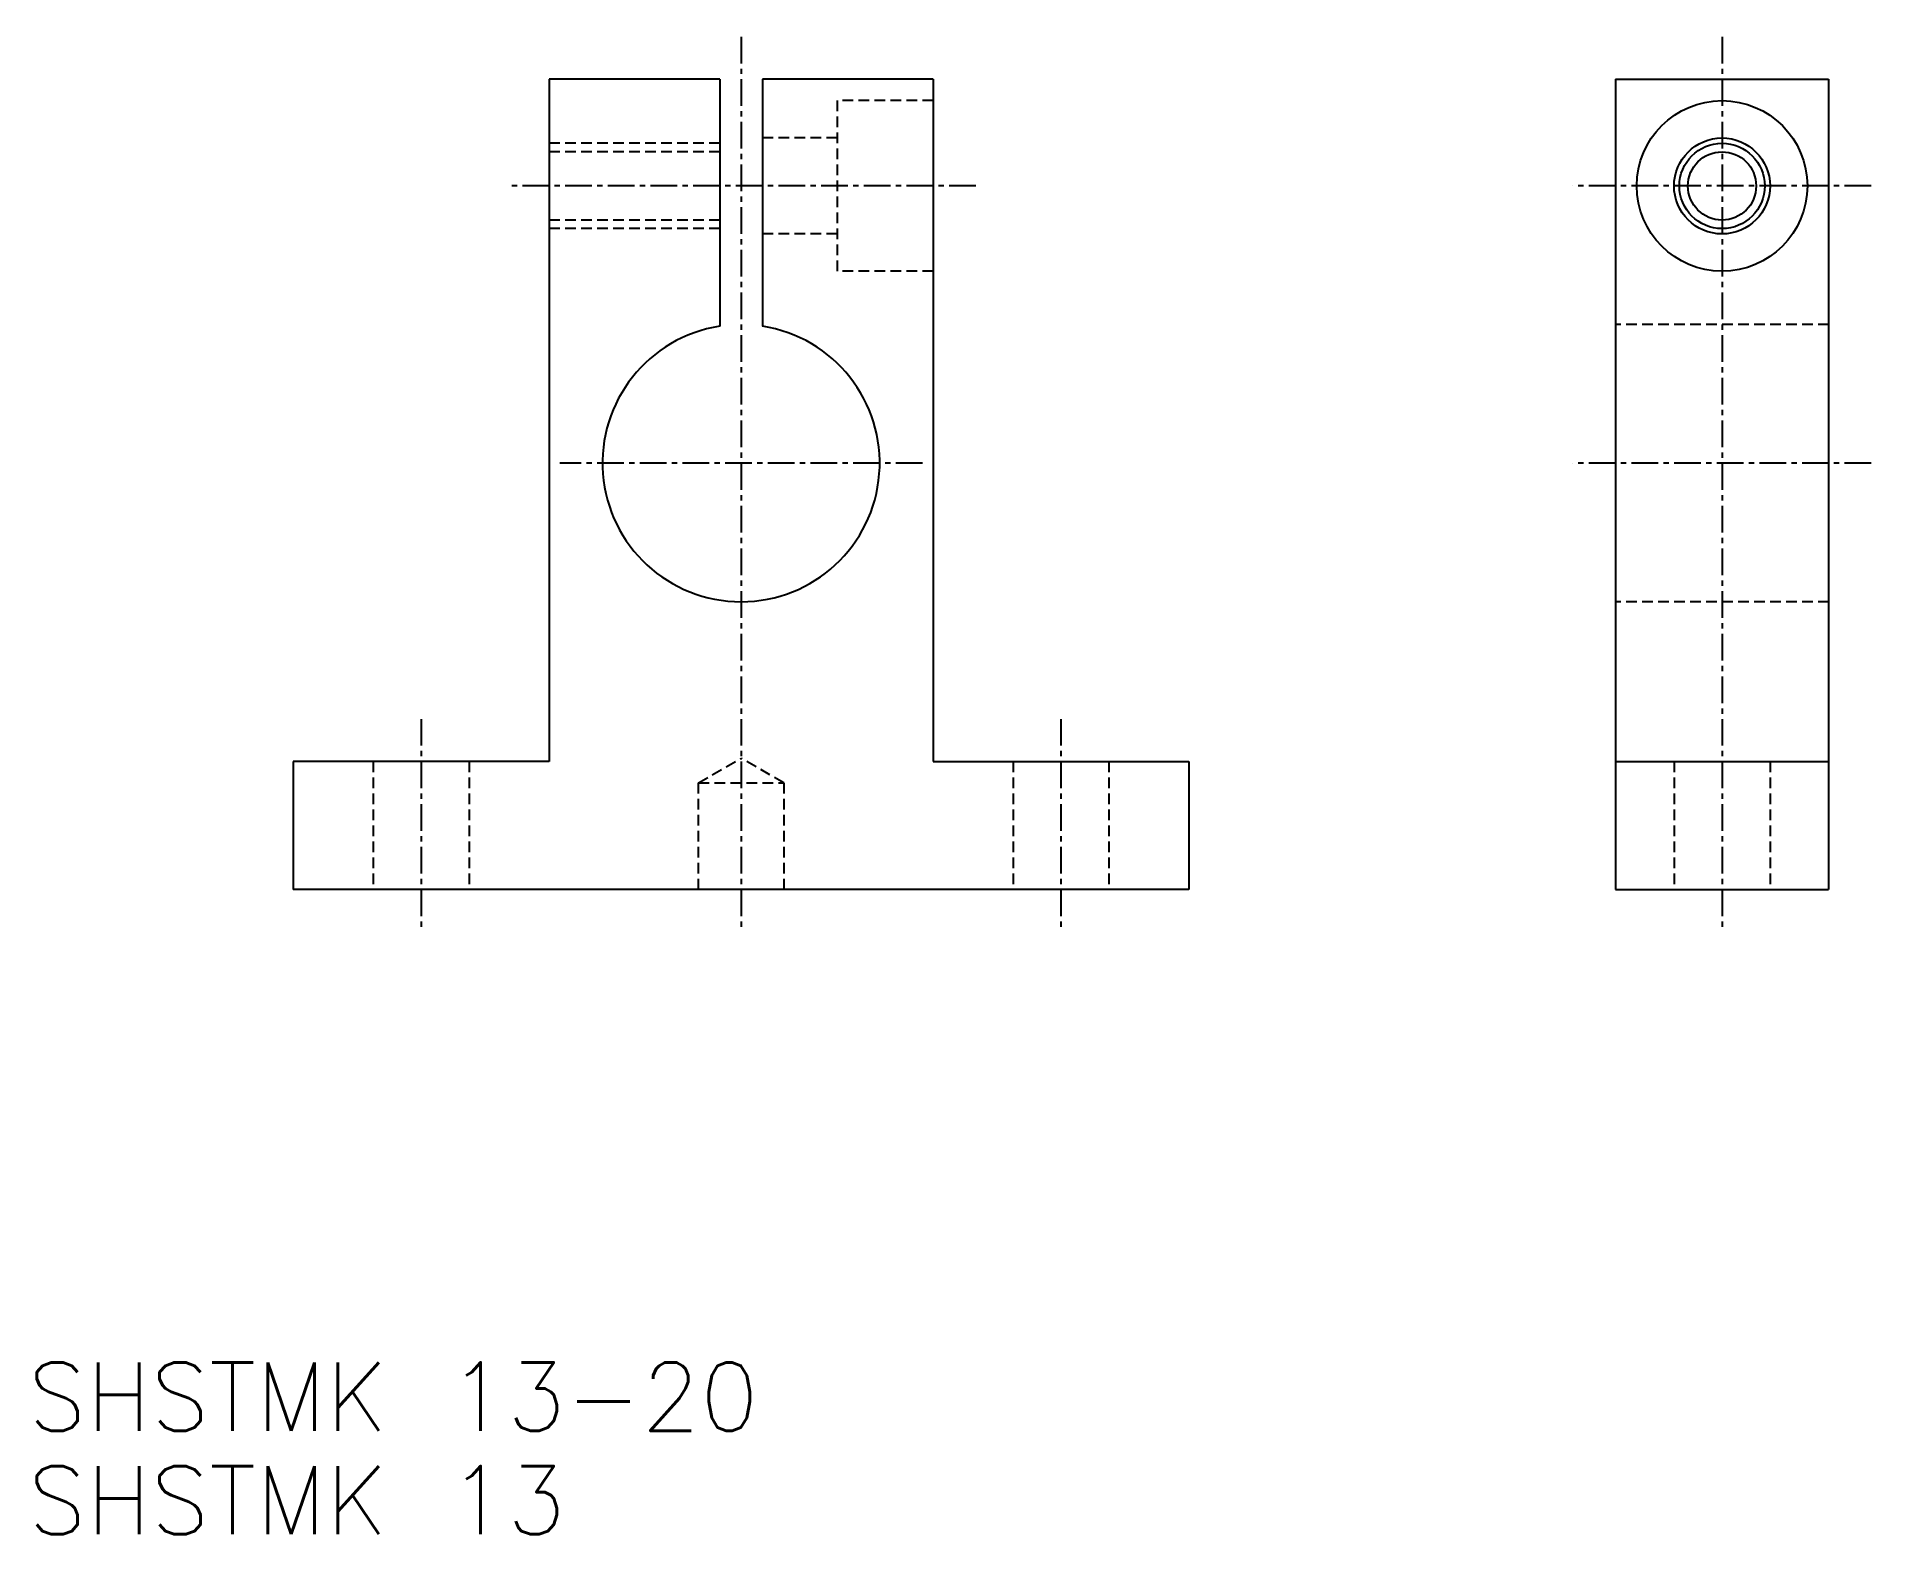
# Model space of a CAD drawing. Extents: x 944.4 to 1030.5, y 68.5 to 138.7.
import ezdxf

# ---------------------------------------------------------------- set-up
doc = ezdxf.new("R2010")
doc.units = 0
doc.linetypes.add('CENTER', pattern=[2, 1.25, -0.25, 0.25, -0.25])
doc.linetypes.add('DASHED', pattern=[0.75, 0.5, -0.25])
doc.layers.get('0').update_dxf_attribs({"linetype": 'CONTINUOUS'})
doc.layers.add('CENTER', color=1, linetype='CENTER')
doc.styles.get("Standard").update_dxf_attribs({"font": 'txt.shx', "bigfont": 'bigfont.shx'})

msp = doc.modelspace()

# ---------------------------------------------------------------- linework, layer by layer
at = {"color": 7, "linetype": 'CONTINUOUS'}
for p, q in [((968.477, 136.719), (968.477, 104.719)), ((976.477, 136.719), (968.477, 136.719)), ((976.477, 136.719), (976.477, 125.141)), ((978.477, 136.719), (978.477, 125.141)), ((986.477, 136.719), (978.477, 136.719)), ((986.477, 136.719), (986.477, 104.719)), ((1018.477, 136.719), (1018.477, 98.719)), ((1018.477, 136.719), (1028.477, 136.719)), ((1028.477, 136.719), (1028.477, 98.719)), ((956.477, 104.719), (956.477, 98.719)), ((968.477, 104.719), (956.477, 104.719)), ((986.477, 104.719), (998.477, 104.719)), ((998.477, 104.719), (998.477, 98.719)), ((1018.477, 104.719), (1028.477, 104.719)), ((956.477, 103.219), (956.477, 103.219)), ((956.477, 101.719), (956.477, 101.719)), ((998.477, 98.719), (956.477, 98.719)), ((1018.477, 98.719), (1028.477, 98.719))]:
    msp.add_line(p, q, dxfattribs=at)
at = {"color": 3, "linetype": 'DASHED'}
for p, q in [((981.977, 135.719), (981.977, 127.719)), ((986.477, 135.719), (981.977, 135.719)), ((976.477, 133.719), (968.477, 133.719)), ((981.977, 133.969), (978.477, 133.969)), ((976.477, 133.319), (968.477, 133.319)), ((976.477, 130.119), (968.477, 130.119)), ((976.477, 129.719), (968.477, 129.719)), ((981.977, 129.469), (978.477, 129.469)), ((986.477, 127.719), (981.977, 127.719)), ((1028.477, 125.219), (1018.477, 125.219)), ((1028.477, 112.219), (1018.477, 112.219)), ((960.227, 104.719), (960.227, 98.719)), ((964.727, 104.719), (964.727, 98.719)), ((975.477, 103.719), (977.477, 104.873)), ((979.477, 103.719), (977.477, 104.873)), ((990.227, 104.719), (990.227, 98.719)), ((994.727, 104.719), (994.727, 98.719)), ((1021.227, 104.719), (1021.227, 98.719)), ((1025.727, 104.719), (1025.727, 98.719)), ((975.477, 98.719), (975.477, 103.719)), ((975.477, 103.719), (979.477, 103.719)), ((979.477, 103.719), (979.477, 98.719))]:
    msp.add_line(p, q, dxfattribs=at)
at = {"color": 7, "linetype": 'CONTINUOUS'}
for radius in [4, 2.25, 1.6]:
    msp.add_circle((1023.477, 131.719), radius, dxfattribs=at)
at = {"color": 3, "linetype": 'CONTINUOUS'}
msp.add_circle((1023.477, 131.719), 2, dxfattribs=at)
at = {"color": 7, "linetype": 'CONTINUOUS'}
msp.add_arc((977.477, 118.719), 6.5, 98.84988, 81.15012, dxfattribs=at)
at = {"layer": 'CENTER', "color": 1, "linetype": 'CENTER'}
for p, q in [((977.477, 138.719), (977.477, 96.719)), ((1023.477, 138.719), (1023.477, 96.719)), ((988.477, 131.719), (966.477, 131.719)), ((1030.477, 131.719), (1016.477, 131.719)), ((985.977, 118.719), (968.977, 118.719)), ((1030.477, 118.719), (1016.477, 118.719)), ((962.477, 106.719), (962.477, 96.719)), ((992.477, 106.719), (992.477, 96.719))]:
    msp.add_line(p, q, dxfattribs=at)

# ---------------------------------------------------------------- texts
at = {"color": 7, "linetype": 'CONTINUOUS'}
for s, p in [('SHSTMK 13-20', (944.032, 73.343)), ('SHSTMK 13', (944.032, 68.482))]:
    msp.add_text(s, height=3.2, dxfattribs=at).set_placement(p)

doc.saveas('drawing.dxf')
